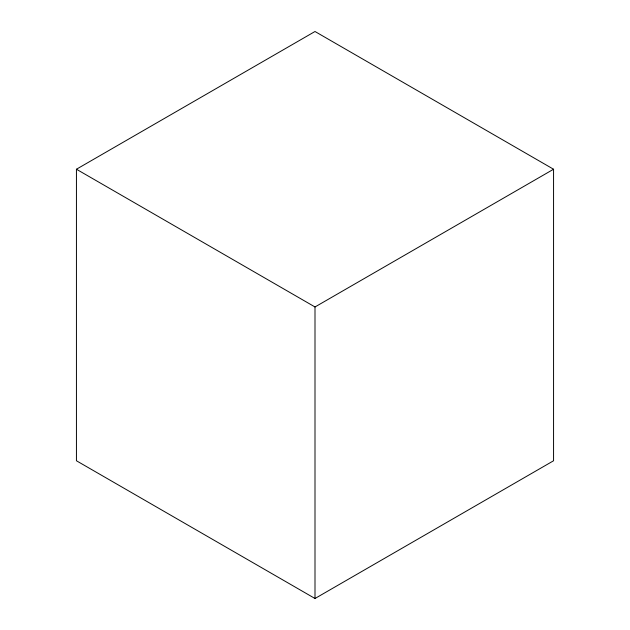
<?xml version="1.0" encoding="UTF-8"?>
<svg xmlns="http://www.w3.org/2000/svg" width="630" height="630" viewBox="0 0 630 630"><rect width="100%" height="100%" fill="white"/><g stroke="black" fill="none" stroke-linecap="round" stroke-linejoin="round"><path stroke-width="0.94" d="M76.435 169.234L315 31.5L553.565 169.234L553.565 460.766L315 598.5L76.435 460.766L76.435 169.234L315 306.967L553.565 169.234M315 306.967L315 598.5"/></g></svg>
